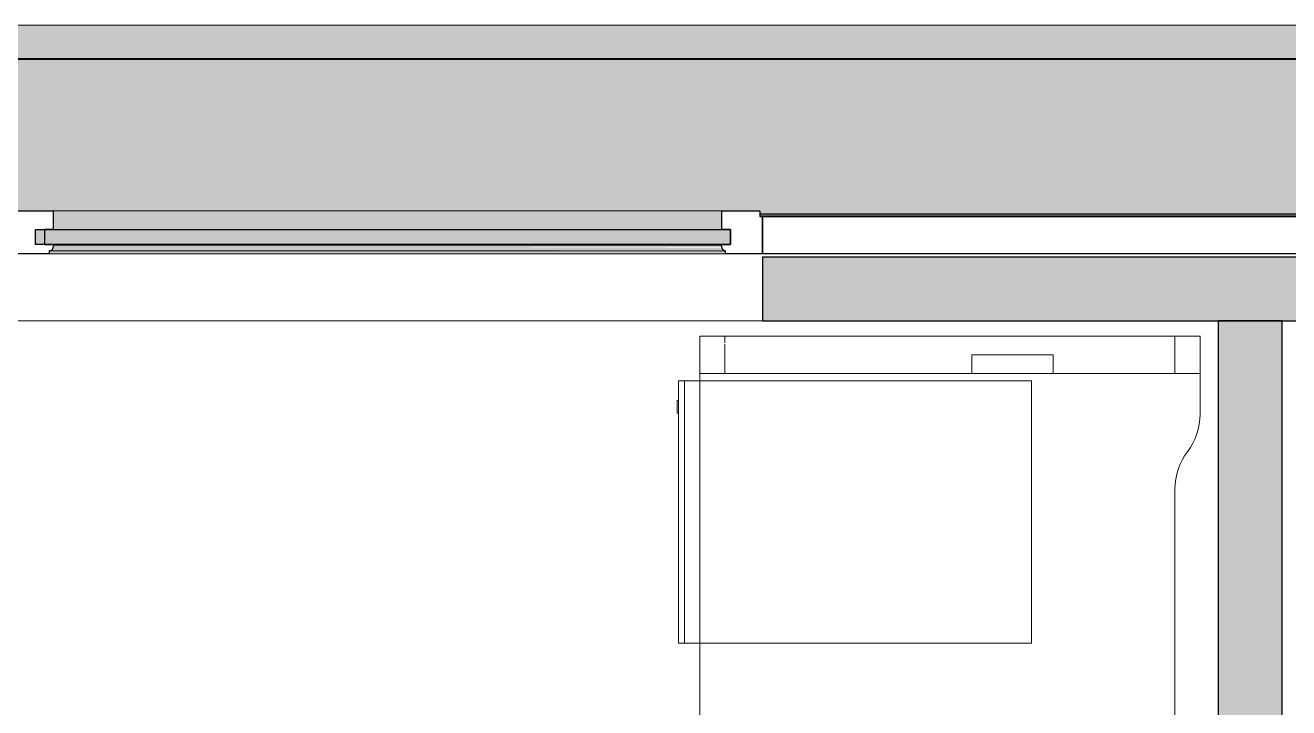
# Model space of a CAD drawing. Header units: millimetres. Extents: x 155927 to 317870, y -36033 to 97293.
# Drawn here: x 162986 to 165006, y 33626 to 34719 of the extents above; entities that cross this region are included whole.
import ezdxf

# ---------------------------------------------------------------- set-up
doc = ezdxf.new("R2010")
doc.units = ezdxf.units.MM
doc.header["$MEASUREMENT"] = 0
for name, color, linetype, lineweight in [('A-GLAZ', 7, 'CONTINUOUS', 9), ('A-GLAZ-CWMG', 7, 'CONTINUOUS', 9), ('A-WALL-PATT', 7, 'CONTINUOUS', 9), ('I-FURN', 8, 'CONTINUOUS', 9), ('I-WALL', 7, 'CONTINUOUS', 9)]:
    doc.layers.add(name, color=color, linetype=linetype, lineweight=lineweight)

msp = doc.modelspace()

# ---------------------------------------------------------------- hatches: boundary and pattern name
at = {"layer": 'A-GLAZ'}
for points in [[(159181, 34417), (160441.2, 34417), (160441.2, 34421.6), (161632.5, 34421.6), (161632.5, 34417), (162969.2, 34417), (162969.2, 34421.6), (164160.5, 34421.6), (164160.5, 34417), (165497.2, 34417), (165497.2, 34421.6), (166688.5, 34421.6), (166688.5, 34417), (166692.8, 34417), (166692.8, 34718.6), (157908.8, 34718.6), (157908.8, 34417), (157913.2, 34417), (157913.2, 34421.6), (159104.5, 34421.6), (159104.5, 34417), (159114.2, 34417)], [(163030, 34391.7), (164099.6, 34391.7), (164099.6, 34421.6), (163030, 34421.6)], [(163002.1, 34367.7), (164113.6, 34367.7), (164113.6, 34391.7), (163002.1, 34391.7)], [(163024, 34357.7), (163026.9, 34358.2), (163025.2, 34358.2)], [(163024, 34352.8), (164105.6, 34352.8), (164105.6, 34357.7), (163024, 34357.2)], [(163025.6, 34357.7), (164101.6, 34359), (164099.4, 34362.7), (163029.8, 34362.7), (163028, 34359), (163026.9, 34358.2)], [(163029.8, 34362.7), (163691.9, 34362.7), (164099.6, 34363.7), (164098.4, 34366.6), (163031.3, 34366.6), (163030, 34363.7)]]:
    msp.add_hatch(color=256, dxfattribs=at).paths.add_polyline_path(points, flags=0)
h = msp.add_hatch(color=256, dxfattribs=at)
h.paths.add_polyline_path([(157908.8, 34414.8), (157913.2, 34414.8), (157913.2, 34417), (157908.8, 34417)], flags=0)
h.paths.add_polyline_path([(159104.5, 34414.8), (160441.2, 34414.8), (160441.2, 34417), (159104.5, 34417)], flags=0)
h.paths.add_polyline_path([(161632.5, 34414.8), (162969.2, 34414.8), (162969.2, 34417), (161632.5, 34417)], flags=0)
h.paths.add_polyline_path([(164160.5, 34414.8), (165497.2, 34414.8), (165496.2, 34417), (164160.5, 34417)], flags=0)
h.paths.add_polyline_path([(166688.5, 34414.8), (166692.8, 34414.8), (166692.8, 34417), (166688.5, 34417)], flags=0)
at = {"layer": 'A-WALL-PATT'}
for points in [[(164164.8, 34245.6), (164266.8, 34245.6), (164266.8, 34347.6), (164164.8, 34347.6), (164164.8, 34329.4)], [(164894.8, 34245.6), (165390.8, 34245.6), (165390.8, 34347.6), (164266.8, 34347.6), (164266.8, 34245.6), (164293.3, 34245.6)], [(164995.7, 29907.6), (164995.7, 34245.6), (164893.7, 34245.6), (164894.8, 29907.6)]]:
    msp.add_hatch(color=256, dxfattribs=at).paths.add_polyline_path(points, flags=0)

# ---------------------------------------------------------------- linework, layer by layer
at = {"layer": 'A-GLAZ'}
for p, q in [((166692.8, 34718.6), (157908.8, 34718.6)), ((163030, 34421.6), (164099.6, 34421.6)), ((165496.2, 34417), (164160.5, 34417)), ((165496.2, 34414.8), (164160.5, 34414.8)), ((163024, 34357.7), (163025.6, 34357.7)), ((164105.6, 34352.8), (163024, 34352.8)), ((163025.6, 34357.7), (164104.1, 34357.7)), ((163031.3, 34366.6), (164098.4, 34366.6)), ((164104.1, 34357.7), (164105.6, 34357.7))]:
    msp.add_line(p, q, dxfattribs=at)
at = {"layer": 'A-GLAZ', "lineweight": 30}
for p, q in [((162969.2, 34421.6), (163030, 34421.6)), ((163030, 34421.6), (163030, 34391.7)), ((164099.6, 34421.6), (164160.5, 34421.6)), ((164099.6, 34391.7), (164099.6, 34421.6)), ((164160.5, 34421.6), (164160.5, 34412.6)), ((164160.5, 34412.6), (164164.8, 34412.6)), ((164164.8, 34412.6), (165492.8, 34412.6)), ((164164.8, 34352.8), (164164.8, 34412.6)), ((164164.8, 34412.6), (164164.8, 34352.8)), ((163002.1, 34391.7), (164113.6, 34391.7)), ((163002.1, 34367.7), (163002.1, 34391.7)), ((163016.1, 34391.7), (163016.1, 34367.7)), ((163030, 34391.7), (163016.1, 34391.7)), ((164113.6, 34391.7), (164099.6, 34391.7)), ((164113.6, 34391.7), (164113.6, 34367.7)), ((164113.6, 34367.7), (164113.6, 34391.7)), ((163024, 34352.8), (162964.8, 34352.8)), ((164113.6, 34367.7), (163002.1, 34367.7)), ((163016.1, 34367.7), (163031.3, 34367.7)), ((163025.6, 34357.7), (163024, 34357.7)), ((163024, 34357.7), (163024, 34352.8)), ((163031.3, 34367.7), (163031.3, 34366.6)), ((164098.4, 34367.7), (164113.6, 34367.7)), ((164098.4, 34366.6), (164098.4, 34367.7)), ((164105.6, 34357.7), (164104.1, 34357.7)), ((164105.6, 34352.8), (164105.6, 34357.7)), ((164164.8, 34352.8), (164105.6, 34352.8)), ((165492.8, 34352.8), (164164.8, 34352.8))]:
    msp.add_line(p, q, dxfattribs=at)
for centre, radius, start, end in [((163024.5, 34363), 5.36, 281.9524, 356.5739), ((163037.2, 34362.2), 7.4, 143.4261, 176.5739), ((164092.5, 34362.2), 7.4, 3.4261, 36.5739), ((164105.2, 34363), 5.36, 183.4261, 258.0476)]:
    msp.add_arc(centre, radius, start, end, dxfattribs=at)
at = {"layer": 'A-GLAZ'}
for points, knots in [([(163028, 34359), (163027.9, 34358.8), (163027.5, 34358.5), (163026.7, 34358.1), (163026, 34357.8), (163025.6, 34357.7)], [-0.4, -0.4, -0.4, -0.4, -0.3, -0.2, 0, 0, 0, 0]), ([(163029.8, 34362.7), (163029.8, 34362.2), (163029.7, 34361.5), (163029.3, 34360.6), (163029.1, 34360.2), (163029, 34360)], [-1, -1, -1, -1, -0.8, -0.7, -0.6, -0.6, -0.6, -0.6]), ([(164100.7, 34360), (164100.6, 34360.2), (164100.4, 34360.6), (164100, 34361.5), (164099.9, 34362.2), (164099.8, 34362.7)], [0.6, 0.6, 0.6, 0.6, 0.7, 0.8, 1, 1, 1, 1]), ([(164104.1, 34357.7), (164103.6, 34357.8), (164103, 34358.1), (164102.2, 34358.5), (164101.8, 34358.8), (164101.6, 34359)], [0, 0, 0, 0, 0.2, 0.3, 0.4, 0.4, 0.4, 0.4])]:
    msp.add_open_spline(points, degree=3, knots=knots, dxfattribs=at)
for points in [[(163031.3, 34366.6), (163031, 34366.2), (163030.7, 34365.8), (163030.5, 34365.4)], [(164099.1, 34365.4), (164098.9, 34365.8), (164098.7, 34366.2), (164098.4, 34366.6)]]:
    msp.add_open_spline(points, degree=3, dxfattribs=at)
at = {"layer": 'A-GLAZ-CWMG'}
for p, q in [((162308.9, 34665.6), (163050.8, 34665.6)), ((163050.8, 34663.6), (162308.9, 34663.6)), ((163050.8, 34665.6), (163425.8, 34665.6)), ((163425.8, 34663.6), (163050.8, 34663.6)), ((163425.8, 34665.6), (163800.8, 34665.6)), ((163800.8, 34663.6), (163425.8, 34663.6)), ((163800.8, 34665.6), (164550.8, 34665.6)), ((164550.8, 34663.6), (163800.8, 34663.6)), ((164550.8, 34665.6), (165292.8, 34665.6)), ((165292.8, 34663.6), (164550.8, 34663.6))]:
    msp.add_line(p, q, dxfattribs=at)
at = {"layer": 'I-FURN'}
for p, q in [((164104.4, 34221.2), (164064.4, 34221.2)), ((164064.4, 34221.2), (164864.4, 34221.2)), ((164064.4, 34161.2), (164064.4, 34221.2)), ((164064.4, 34221.2), (164064.4, 34161.2)), ((164864.4, 34221.2), (164064.4, 34221.2)), ((164064.4, 34221.2), (164064.4, 32621.2)), ((164064.4, 32621.2), (164064.4, 34221.2)), ((164064.4, 34221.2), (164864.4, 34221.2)), ((164824.4, 34221.2), (164104.4, 34221.2)), ((164104.4, 34221.2), (164104.4, 34210.6)), ((164104.4, 34221.2), (164104.4, 34210.6)), ((164864.4, 34221.2), (164824.4, 34221.2)), ((164824.4, 34221.2), (164824.4, 34161.2)), ((164824.4, 34221.2), (164824.4, 34161.2)), ((164864.4, 34221.2), (164864.4, 34161.2)), ((164864.4, 34221.2), (164864.4, 34161.2)), ((164864.4, 34096.2), (164864.4, 34221.2)), ((164864.4, 34221.2), (164864.4, 34096.2)), ((164104.4, 34208.3), (164104.4, 34161.2)), ((164104.4, 34208.3), (164104.4, 34161.2)), ((164499.4, 34161.2), (164499.4, 34191.2)), ((164499.4, 34191.2), (164629.4, 34191.2)), ((164629.4, 34191.2), (164499.4, 34191.2)), ((164499.4, 34191.2), (164499.4, 34161.2)), ((164629.4, 34191.2), (164629.4, 34161.2)), ((164629.4, 34191.2), (164629.4, 34161.2)), ((164064.4, 34161.2), (164104.4, 34161.2)), ((164499.4, 34161.2), (164064.4, 34161.2)), ((164104.4, 34161.2), (164824.4, 34161.2)), ((164629.4, 34161.2), (164499.4, 34161.2)), ((164864.4, 34161.2), (164629.4, 34161.2)), ((164824.4, 34161.2), (164864.4, 34161.2)), ((164040.1, 34149.6), (164030.1, 34149.6)), ((164030.1, 34149.6), (164030.1, 33729.6)), ((164040.1, 33729.6), (164040.1, 34149.6)), ((164064.4, 34149.6), (164040.1, 34149.6)), ((164040.1, 34149.6), (164040.1, 33729.6)), ((164595.1, 34149.6), (164064.4, 34149.6)), ((164595.1, 33729.6), (164595.1, 34149.6)), ((164030.1, 34118), (164028.1, 34118)), ((164028.1, 34098), (164028.1, 34118)), ((164028.1, 34118), (164028.1, 34098)), ((164028.1, 34098), (164030.1, 34098)), ((164824.4, 33143.9), (164824.4, 33976.2)), ((164824.4, 33976.2), (164824.4, 33143.9)), ((164030.1, 33729.6), (164040.1, 33729.6)), ((164040.1, 33729.6), (164064.4, 33729.6)), ((164064.4, 33729.6), (164595.1, 33729.6))]:
    msp.add_line(p, q, dxfattribs=at)
for centre, start, end in [((164764.4, 34096.2), 323.1301, 0), ((164764.4, 34096.2), 323.1301, 0), ((164924.4, 33976.2), 143.1301, 180), ((164924.4, 33976.2), 143.1301, 180)]:
    msp.add_arc(centre, 100, start, end, dxfattribs=at)
at = {"layer": 'I-WALL', "lineweight": 30}
for p, q in [((164266.8, 34347.6), (164164.8, 34347.6)), ((164164.8, 34347.6), (164164.8, 34245.6)), ((165390.8, 34347.6), (164266.8, 34347.6)), ((164164.8, 34245.6), (164266.8, 34245.6)), ((164266.8, 34245.6), (165390.8, 34245.6)), ((164893.7, 34245.6), (164893.7, 29907.6)), ((164995.7, 34245.6), (164893.7, 34245.6)), ((164995.7, 29907.6), (164995.7, 34245.6))]:
    msp.add_line(p, q, dxfattribs=at)
at = {"layer": 'I-WALL'}
msp.add_line((164164.8, 34245.6), (162964.8, 34245.6), dxfattribs=at)

doc.saveas('drawing.dxf')
